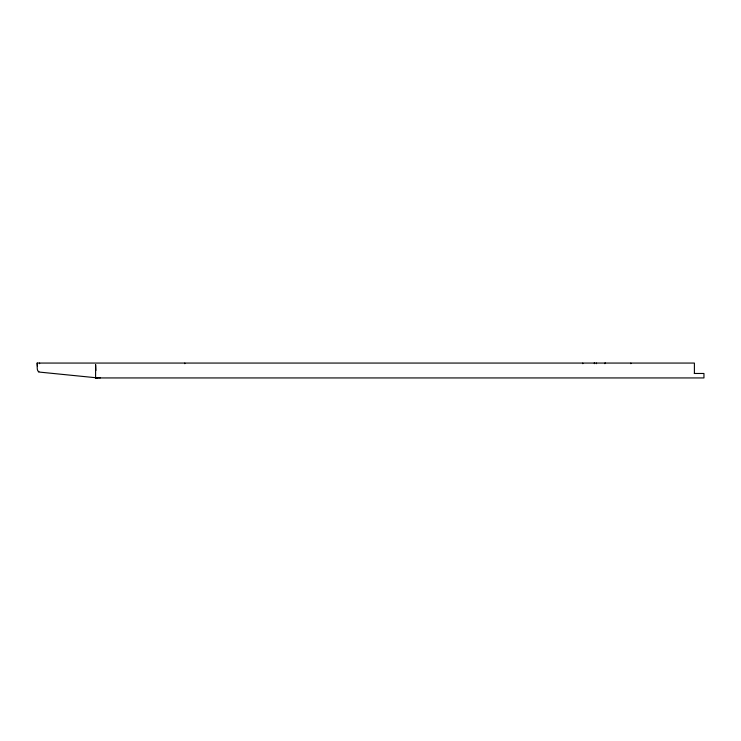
<?xml version="1.0" encoding="UTF-8"?>
<svg xmlns="http://www.w3.org/2000/svg" width="741" height="741" viewBox="0 0 741 741"><rect width="100%" height="100%" fill="white"/><g stroke="black" fill="none" stroke-linecap="round" stroke-linejoin="round"><path stroke-width="1.11" d="M694.298 373.473L703.95 373.473L703.95 377.938L95.589 377.938L95.608 364.618L95.904 370.5M604.943 363.062L605.453 363.062L604.906 363.692M596.459 363.692L596.524 363.062M38.884 371.547C36.513 371.769 37.43 365.146 37.05 363.062L694.4 363.062L694.4 373.473M98.405 377.614L100.257 377.938M95.589 377.938L97.442 377.614M38.449 371.991L97.923 377.938M594.662 363.692L594.152 363.062L594.634 363.062M582.787 363.062L582.806 363.692M630.86 363.062L630.86 363.692M184.805 363.062L184.805 363.692M37.448 366.008A5.947 1.149 90 0 1 37.3 363.062M39.588 363.062A5.947 1.149 90 0 1 39.588 363.701"/></g></svg>
